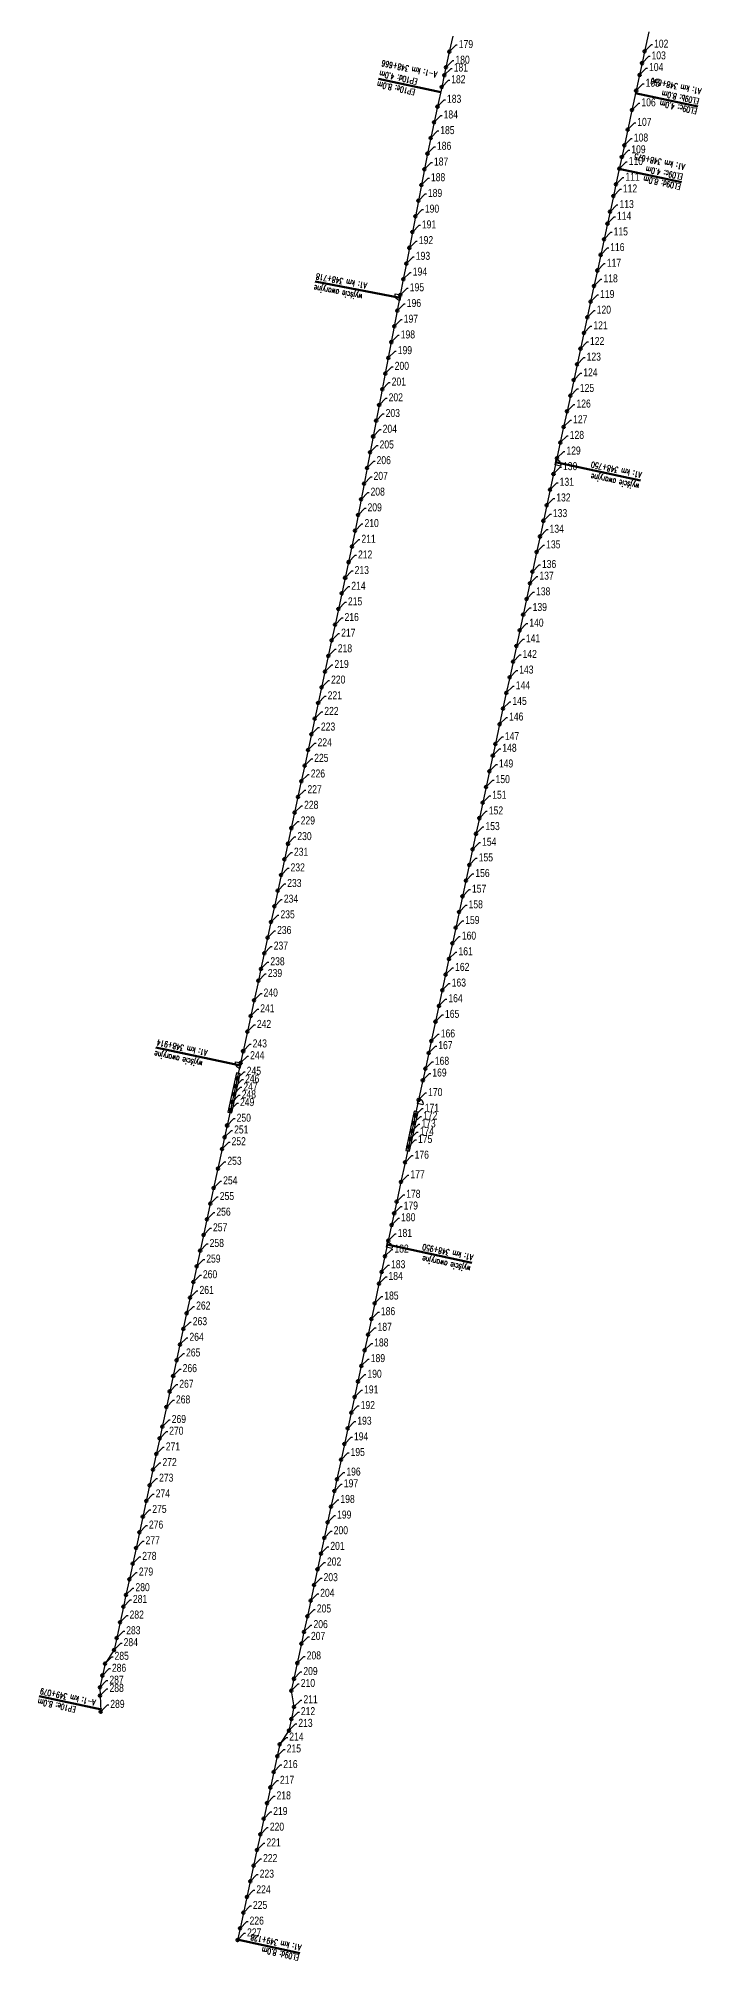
# Model space of a CAD drawing. Header units: metres. Extents: x 7402779 to 7405920, y 5696902 to 5712005.
# Drawn here: x 7405286.5 to 7405452.1, y 5699513.3 to 5699993.6 of the extents above; entities that cross this region are included whole.
import ezdxf

# ---------------------------------------------------------------- set-up
doc = ezdxf.new("R2010")
doc.units = ezdxf.units.M
for name, color, linetype in [('Drzwi ewakuacyjne', 100, 'Continuous'), ('Drzwi ewakuacyjne_opis', 7, 'Continuous'), ('Ekran_akustyczny', 100, 'Continuous'), ('Ekran_akustyczny_4m_opis', 7, 'Continuous'), ('Ekran_akustyczny_8m_opis', 7, 'Continuous'), ('Ekran_akustyczny_pale', 100, 'Continuous'), ('Ekran_akustyczny_pale_opis', 1, 'Continuous'), ('om_konstrukcja', 7, 'Continuous')]:
    doc.layers.add(name, color=color, linetype=linetype)
doc.styles.add('CDMSTYLE', font='CDMSIMPL', dxfattribs={"width": 0.8, "bigfont": 'CDMBIGPL'})
doc.styles.add('simplex 0.60', font='simplex.shx', dxfattribs={"width": 0.6})
doc.dimstyles.new('CDM-ME200MM', dxfattribs={"dimscale": 0.2, "dimtxt": 2.5, "dimasz": 1.5, "dimexe": 1.5, "dimexo": 5, "dimgap": 0.5, "dimtad": 1, "dimdec": 0, "dimlfac": 1000, "dimrnd": 1, "dimzin": 9, "dimtxsty": 'CDMSTYLE', "dimblk": 'OBLIQUE', "dimcen": 2.5, "dimdle": 1.5, "dimclrd": 9, "dimclre": 9, "dimadec": 1, "dimazin": 2, "dimtfac": 1, "dimtdec": 0, "dimtix": 1, "dimtmove": 2, "dimatfit": 3, "dimldrblk": 'NONE', "dimfxl": 1, "dimtvp": 1, "dimtolj": 1, "dimtzin": 0, "dimlwd": 25, "dimlwe": 25, "dimarcsym": 0})

# ---------------------------------------------------------------- blocks, each defined once
blk = doc.blocks.new('Wyjście awaryjne')
at = {"layer": 'Drzwi ewakuacyjne'}
blk.add_lwpolyline([(0, 0), (-1.4, 0, 0.414214), (0, -1.4)], format="xyb", close=True, dxfattribs=at)
blk = doc.blocks.new('_None')
blk = doc.blocks.new('_OBLIQUE')
at = {"color": 0, "linetype": 'ByBlock'}
blk.add_line((-0.5, -0.5), (0.5, 0.5), dxfattribs=at)

msp = doc.modelspace()

# ---------------------------------------------------------------- linework, layer by layer
at = {"layer": 'Drzwi ewakuacyjne_opis', "lineweight": 100}
for p, q in [((7405355.58, 5699932.87), (7405376.84, 5699928.79)), ((7405436.83, 5699883.14), (7405415.66, 5699887.69)), ((7405315.78, 5699741.44), (7405336.95, 5699736.89)), ((7405394.73, 5699687.62), (7405373.56, 5699692.18))]:
    msp.add_line(p, q, dxfattribs=at)
at = {"layer": 'Ekran_akustyczny', "linetype": 'Continuous', "lineweight": -3}
for points in [[(7405389.95, 5699994.15), (7405389.11, 5699990.24), (7405388.26, 5699986.33), (7405387.84, 5699984.37), (7405387.21, 5699981.44), (7405386.16, 5699976.55), (7405385.32, 5699972.64), (7405384.48, 5699968.73), (7405383.66, 5699964.82), (7405382.9, 5699960.89), (7405382.15, 5699956.96), (7405381.39, 5699953.03), (7405380.64, 5699949.1), (7405379.89, 5699945.18), (7405379.13, 5699941.25), (7405378.38, 5699937.32), (7405377.62, 5699933.39), (7405376.87, 5699929.46), (7405376.12, 5699925.54), (7405375.36, 5699921.61), (7405374.61, 5699917.68), (7405373.86, 5699913.75), (7405373.1, 5699909.82), (7405372.35, 5699905.89), (7405371.59, 5699901.96), (7405370.84, 5699898.04), (7405370.09, 5699894.11), (7405369.33, 5699890.18), (7405368.58, 5699886.25), (7405367.82, 5699882.32), (7405367.07, 5699878.39), (7405366.32, 5699874.47), (7405365.56, 5699870.54), (7405364.79, 5699866.62), (7405363.94, 5699862.7), (7405363.1, 5699858.79), (7405362.26, 5699854.88), (7405361.42, 5699850.97), (7405360.58, 5699847.06), (7405359.73, 5699843.15), (7405358.89, 5699839.24), (7405358.05, 5699835.33), (7405357.21, 5699831.42), (7405356.36, 5699827.51), (7405355.52, 5699823.6), (7405354.68, 5699819.69), (7405353.84, 5699815.78), (7405353, 5699811.87), (7405352.15, 5699807.96), (7405351.31, 5699804.05), (7405350.47, 5699800.14), (7405349.63, 5699796.23), (7405348.79, 5699792.32), (7405347.94, 5699788.41), (7405347.1, 5699784.5), (7405346.26, 5699780.59), (7405345.42, 5699776.68), (7405344.57, 5699772.77), (7405343.73, 5699768.86), (7405342.89, 5699764.95), (7405342.05, 5699761.04), (7405341.42, 5699758.1), (7405340.36, 5699753.21), (7405339.52, 5699749.3), (7405338.68, 5699745.39), (7405337.63, 5699740.51), (7405337, 5699737.57), (7405336.15, 5699733.66), (7405335.73, 5699731.71), (7405335.31, 5699729.75), (7405334.89, 5699727.8), (7405334.47, 5699725.84), (7405333.63, 5699721.93), (7405333, 5699719), (7405332.36, 5699716.07), (7405331.31, 5699711.18), (7405330.26, 5699706.29), (7405329.42, 5699702.38), (7405328.57, 5699698.47), (7405327.73, 5699694.56), (7405326.89, 5699690.65), (7405326.05, 5699686.74), (7405325.21, 5699682.83), (7405324.36, 5699678.92), (7405323.52, 5699675.01), (7405322.68, 5699671.1), (7405321.84, 5699667.19), (7405321, 5699663.28), (7405320.15, 5699659.37), (7405319.31, 5699655.46), (7405318.47, 5699651.54), (7405317.42, 5699646.66), (7405316.79, 5699643.72), (7405315.94, 5699639.81), (7405315.1, 5699635.9), (7405314.26, 5699631.99), (7405313.42, 5699628.08), (7405312.57, 5699624.17), (7405311.73, 5699620.26), (7405310.89, 5699616.35), (7405310.05, 5699612.44), (7405309.21, 5699608.53), (7405308.36, 5699604.62), (7405307.73, 5699601.69), (7405306.89, 5699597.78), (7405306.05, 5699593.87), (7405305.41, 5699590.89), (7405303.14, 5699587.47), (7405302.49, 5699584.49), (7405301.85, 5699581.51), (7405301.88, 5699579.46), (7405302.08, 5699575.46)], [(7405438.92, 5699995.22), (7405437.87, 5699990.34), (7405437.24, 5699987.41), (7405436.61, 5699984.47), (7405435.76, 5699980.56), (7405434.71, 5699975.67), (7405433.66, 5699970.79), (7405432.82, 5699966.88), (7405432.19, 5699963.94), (7405431.55, 5699961.01), (7405430.71, 5699957.1), (7405430.08, 5699954.17), (7405429.24, 5699950.26), (7405428.61, 5699947.32), (7405427.76, 5699943.41), (7405426.92, 5699939.5), (7405426.08, 5699935.59), (7405425.24, 5699931.68), (7405424.4, 5699927.77), (7405423.55, 5699923.86), (7405422.71, 5699919.95), (7405421.87, 5699916.04), (7405421.03, 5699912.13), (7405420.19, 5699908.22), (7405419.34, 5699904.31), (7405418.5, 5699900.4), (7405417.66, 5699896.49), (7405416.82, 5699892.58), (7405415.98, 5699888.67), (7405415.13, 5699884.76), (7405414.29, 5699880.85), (7405413.45, 5699876.94), (7405412.61, 5699873.03), (7405411.76, 5699869.12), (7405410.92, 5699865.21), (7405409.87, 5699860.32), (7405409.24, 5699857.39), (7405408.4, 5699853.47), (7405407.55, 5699849.56), (7405406.71, 5699845.66), (7405405.87, 5699841.74), (7405405.03, 5699837.83), (7405404.19, 5699833.92), (7405403.34, 5699830.01), (7405402.5, 5699826.1), (7405401.66, 5699822.19), (7405400.61, 5699817.3), (7405399.97, 5699814.37), (7405399.13, 5699810.46), (7405398.29, 5699806.55), (7405397.45, 5699802.64), (7405396.61, 5699798.73), (7405395.76, 5699794.82), (7405394.92, 5699790.91), (7405394.08, 5699787), (7405393.24, 5699783.09), (7405392.4, 5699779.18), (7405391.55, 5699775.27), (7405390.71, 5699771.36), (7405389.87, 5699767.45), (7405389.03, 5699763.54), (7405388.19, 5699759.63), (7405387.34, 5699755.72), (7405386.5, 5699751.81), (7405385.66, 5699747.9), (7405384.61, 5699743.01), (7405383.97, 5699740.08), (7405383.13, 5699736.17), (7405382.5, 5699733.23), (7405381.45, 5699728.34), (7405380.61, 5699724.43), (7405380.19, 5699722.48), (7405379.76, 5699720.52), (7405379.34, 5699718.57), (7405378.92, 5699716.61), (7405378.08, 5699712.7), (7405377.03, 5699707.82), (7405375.97, 5699702.93), (7405375.34, 5699699.99), (7405374.71, 5699697.06), (7405373.87, 5699693.15), (7405373.03, 5699689.24), (7405372.18, 5699685.33), (7405371.55, 5699682.4), (7405370.5, 5699677.51), (7405369.66, 5699673.6), (7405368.82, 5699669.69), (7405367.97, 5699665.78), (7405367.13, 5699661.87), (7405366.29, 5699657.96), (7405365.45, 5699654.05), (7405364.61, 5699650.14), (7405363.76, 5699646.23), (7405362.92, 5699642.32), (7405362.08, 5699638.41), (7405361.03, 5699633.52), (7405360.4, 5699630.58), (7405359.55, 5699626.67), (7405358.71, 5699622.76), (7405357.87, 5699618.85), (7405357.03, 5699614.94), (7405356.18, 5699611.03), (7405355.34, 5699607.12), (7405354.5, 5699603.21), (7405353.66, 5699599.3), (7405352.82, 5699595.39), (7405352.18, 5699592.46), (7405351.13, 5699587.57), (7405350.29, 5699583.66), (7405349.65, 5699580.68), (7405350.31, 5699576.63), (7405349.67, 5699573.65), (7405349.04, 5699570.72), (7405346.77, 5699567.3), (7405346.13, 5699564.32), (7405345.28, 5699560.41), (7405344.44, 5699556.5), (7405343.6, 5699552.59), (7405342.76, 5699548.68), (7405341.92, 5699544.77), (7405341.07, 5699540.86), (7405340.23, 5699536.95), (7405339.39, 5699533.04), (7405338.55, 5699529.13), (7405337.7, 5699525.22), (7405336.86, 5699521.31), (7405336.23, 5699518.38)]]:
    msp.add_lwpolyline(points, dxfattribs=at)
at = {"layer": 'Ekran_akustyczny_4m_opis', "lineweight": 100}
for p, q in [((7405371.39, 5699983.49), (7405387.03, 5699980.13)), ((7405451.17, 5699976.54), (7405435.52, 5699979.91)), ((7405447.1, 5699957.65), (7405431.45, 5699961.02))]:
    msp.add_line(p, q, dxfattribs=at)
at = {"layer": 'Ekran_akustyczny_8m_opis', "lineweight": 100}
for p, q in [((7405371.39, 5699983.49), (7405387.03, 5699980.13)), ((7405286.65, 5699579.33), (7405302.29, 5699575.96)), ((7405351.8, 5699515.14), (7405336.16, 5699518.51))]:
    msp.add_line(p, q, dxfattribs=at)
at = {"layer": 'Ekran_akustyczny_pale', "lineweight": 100}
for centre in [(7405388.26, 5699986.33), (7405389.11, 5699990.24), (7405437.24, 5699987.4), (7405437.87, 5699990.34), (7405387.21, 5699981.44), (7405387.84, 5699984.37), (7405436.61, 5699984.47), (7405386.16, 5699976.55), (7405435.77, 5699980.56), (7405385.32, 5699972.64), (7405434.71, 5699975.67), (7405384.48, 5699968.73), (7405432.82, 5699966.88), (7405433.66, 5699970.79), (7405383.66, 5699964.82), (7405432.19, 5699963.94), (7405382.9, 5699960.89), (7405431.55, 5699961.01), (7405381.39, 5699953.03), (7405382.15, 5699956.96), (7405430.08, 5699954.17), (7405430.71, 5699957.1), (7405380.64, 5699949.1), (7405429.24, 5699950.26), (7405379.89, 5699945.18), (7405427.77, 5699943.41), (7405428.61, 5699947.32), (7405379.13, 5699941.25), (7405426.92, 5699939.5), (7405377.62, 5699933.39), (7405378.38, 5699937.32), (7405426.08, 5699935.59), (7405376.87, 5699929.46), (7405425.24, 5699931.68), (7405376.12, 5699925.53), (7405423.55, 5699923.86), (7405424.4, 5699927.77), (7405375.36, 5699921.61), (7405422.71, 5699919.95), (7405374.61, 5699917.68), (7405421.87, 5699916.04), (7405373.1, 5699909.82), (7405373.86, 5699913.75), (7405421.03, 5699912.13), (7405372.35, 5699905.89), (7405420.19, 5699908.22), (7405371.59, 5699901.96), (7405418.5, 5699900.4), (7405419.34, 5699904.31), (7405370.84, 5699898.04), (7405417.66, 5699896.49), (7405369.33, 5699890.18), (7405370.09, 5699894.11), (7405416.82, 5699892.58), (7405368.58, 5699886.25), (7405415.98, 5699888.67), (7405367.82, 5699882.32), (7405414.29, 5699880.85), (7405415.13, 5699884.76), (7405367.07, 5699878.39), (7405413.45, 5699876.94), (7405366.32, 5699874.47), (7405412.61, 5699873.03), (7405364.79, 5699866.61), (7405365.56, 5699870.54), (7405411.76, 5699869.12), (7405363.94, 5699862.7), (7405410.92, 5699865.21), (7405363.1, 5699858.79), (7405409.24, 5699857.39), (7405409.87, 5699860.32), (7405362.26, 5699854.88), (7405408.4, 5699853.48), (7405360.57, 5699847.06), (7405361.42, 5699850.97), (7405407.55, 5699849.56), (7405359.73, 5699843.15), (7405406.71, 5699845.65), (7405358.89, 5699839.24), (7405405.03, 5699837.83), (7405405.87, 5699841.74), (7405358.05, 5699835.33), (7405404.19, 5699833.92), (7405357.21, 5699831.42), (7405403.34, 5699830.01), (7405355.52, 5699823.6), (7405356.36, 5699827.51), (7405402.5, 5699826.1), (7405354.68, 5699819.69), (7405401.66, 5699822.19), (7405353.84, 5699815.78), (7405399.98, 5699814.37), (7405400.61, 5699817.3), (7405353, 5699811.87), (7405399.13, 5699810.46), (7405351.31, 5699804.05), (7405352.15, 5699807.96), (7405398.29, 5699806.55), (7405350.47, 5699800.14), (7405396.61, 5699798.73), (7405397.45, 5699802.64), (7405349.63, 5699796.23), (7405395.76, 5699794.82), (7405348.79, 5699792.32), (7405394.92, 5699790.91), (7405347.1, 5699784.5), (7405347.94, 5699788.41), (7405394.08, 5699787), (7405346.26, 5699780.59), (7405393.24, 5699783.09), (7405345.42, 5699776.68), (7405391.55, 5699775.27), (7405392.4, 5699779.18), (7405344.57, 5699772.77), (7405390.71, 5699771.36), (7405343.73, 5699768.86), (7405389.87, 5699767.45), (7405342.05, 5699761.04), (7405342.89, 5699764.95), (7405389.03, 5699763.54), (7405341.42, 5699758.1), (7405387.34, 5699755.72), (7405388.19, 5699759.63), (7405340.36, 5699753.21), (7405386.5, 5699751.81), (7405339.52, 5699749.3), (7405385.66, 5699747.9), (7405338.68, 5699745.39), (7405384.61, 5699743.01), (7405337, 5699737.57), (7405337.63, 5699740.51), (7405383.97, 5699740.08), (7405335.73, 5699731.71), (7405336.15, 5699733.66), (7405382.5, 5699733.23), (7405383.13, 5699736.16), (7405334.89, 5699727.8), (7405335.31, 5699729.75), (7405381.45, 5699728.34), (7405333.63, 5699721.93), (7405334.47, 5699725.84), (7405380.19, 5699722.48), (7405380.61, 5699724.43), (7405333, 5699719), (7405379.34, 5699718.57), (7405379.76, 5699720.52), (7405332.36, 5699716.07), (7405378.08, 5699712.7), (7405378.92, 5699716.61), (7405331.31, 5699711.18), (7405377.03, 5699707.81), (7405330.26, 5699706.29), (7405375.97, 5699702.93), (7405328.57, 5699698.47), (7405329.42, 5699702.38), (7405375.34, 5699699.99), (7405327.73, 5699694.56), (7405373.87, 5699693.15), (7405374.71, 5699697.06), (7405326.89, 5699690.65), (7405373.03, 5699689.24), (7405326.05, 5699686.74), (7405372.19, 5699685.33), (7405324.36, 5699678.92), (7405325.21, 5699682.83), (7405371.55, 5699682.4), (7405323.52, 5699675.01), (7405370.5, 5699677.51), (7405322.68, 5699671.1), (7405368.82, 5699669.69), (7405369.66, 5699673.6), (7405321.84, 5699667.19), (7405367.97, 5699665.78), (7405321, 5699663.28), (7405367.13, 5699661.87), (7405319.31, 5699655.46), (7405320.15, 5699659.37), (7405366.29, 5699657.96), (7405318.47, 5699651.55), (7405364.61, 5699650.14), (7405365.45, 5699654.05), (7405317.42, 5699646.66), (7405363.76, 5699646.23), (7405316.78, 5699643.72), (7405362.92, 5699642.32), (7405315.1, 5699635.9), (7405315.94, 5699639.81), (7405362.08, 5699638.41), (7405314.26, 5699631.99), (7405361.03, 5699633.52), (7405313.42, 5699628.08), (7405359.55, 5699626.67), (7405360.4, 5699630.59), (7405312.57, 5699624.17), (7405358.71, 5699622.76), (7405310.89, 5699616.35), (7405311.73, 5699620.26), (7405357.87, 5699618.85), (7405310.05, 5699612.44), (7405357.03, 5699614.94), (7405309.21, 5699608.53), (7405355.34, 5699607.12), (7405356.19, 5699611.03), (7405308.36, 5699604.62), (7405354.5, 5699603.21), (7405306.89, 5699597.78), (7405307.73, 5699601.69), (7405353.66, 5699599.3), (7405306.05, 5699593.87), (7405352.18, 5699592.46), (7405352.82, 5699595.39), (7405303.14, 5699587.47), (7405305.41, 5699590.89), (7405351.13, 5699587.57), (7405302.49, 5699584.49), (7405350.29, 5699583.66), (7405301.85, 5699581.51), (7405301.88, 5699579.46), (7405349.65, 5699580.68), (7405302.08, 5699575.46), (7405349.67, 5699573.65), (7405350.31, 5699576.63), (7405349.04, 5699570.72), (7405346.13, 5699564.32), (7405346.77, 5699567.3), (7405345.28, 5699560.41), (7405344.44, 5699556.5), (7405343.6, 5699552.59), (7405341.92, 5699544.77), (7405342.76, 5699548.68), (7405341.07, 5699540.86), (7405340.23, 5699536.95), (7405339.39, 5699533.04), (7405337.7, 5699525.22), (7405338.55, 5699529.13), (7405336.86, 5699521.31), (7405336.23, 5699518.38)]:
    msp.add_circle(centre, 0.3, dxfattribs=at)
at = {"layer": 'om_konstrukcja', "color": 2, "lineweight": -3, "extrusion": (-0.000328583, 7.07625e-05, 1)}
for points, elevation in [([(7405335.54, 5699735.22), (7405333.44, 5699725.44), (7405334.41, 5699725.23), (7405336.52, 5699735)], -2029.94), ([(7405379.92, 5699725.66), (7405377.82, 5699715.88), (7405378.8, 5699715.67), (7405380.9, 5699725.45)], -2029.95)]:
    msp.add_lwpolyline(points, close=True, dxfattribs=dict(at, elevation=elevation))

# ---------------------------------------------------------------- block references
at = {"layer": 'Drzwi ewakuacyjne', "lineweight": 100, "xscale": -1}
for p, rotation in [((7405376.98, 5699929.48), 259.1359706693428), ((7405415.52, 5699887.01), 77.84659083275103), ((7405337.1, 5699737.57), 257.8465907626875), ((7405381.14, 5699727.39), 77.84659076268741), ((7405373.41, 5699691.49), 77.84659079274552)]:
    msp.add_blockref('Wyjście awaryjne', p, dxfattribs=dict(at, rotation=rotation))

# ---------------------------------------------------------------- texts
at = {"layer": 'Drzwi ewakuacyjne_opis', "lineweight": 100, "char_height": 1.5, "style": 'simplex 0.60'}
for s, insert, attachment_point, rotation in [('A1: km 348+718', (7405355.97, 5699934.89), 9, 169.1364), ('wyjście awaryjne', (7405355.5, 5699932.45), 9, 169.1364), ('A1: km 348+750', (7405437.27, 5699885.15), 7, 167.8466), ('wyjście awaryjne', (7405436.74, 5699882.72), 7, 167.8466), ('A1: km 348+914', (7405316.22, 5699743.46), 9, 167.8466), ('wyjście awaryjne', (7405315.69, 5699741.03), 9, 167.8466), ('wyjście awaryjne', (7405394.64, 5699687.2), 7, 167.8466), ('A1: km 348+950', (7405395.16, 5699689.63), 7, 167.8466)]:
    msp.add_mtext(s, dxfattribs=dict(at, insert=insert, attachment_point=attachment_point, rotation=rotation))
at = {"layer": 'Ekran_akustyczny_4m_opis', "lineweight": 100, "char_height": 1.5, "rotation": 167.8466, "style": 'simplex 0.60'}
for s, insert, attachment_point in [('A-1: km 348+666', (7405372.39, 5699988.17), 9), ('EP10d: 4.0m', (7405371.82, 5699985.52), 9), ('EL09c: 4.0m', (7405451.07, 5699976.09), 7), ('A1: km 348+675', (7405448.06, 5699962.13), 7), ('EL09c: 4.0m', (7405447.53, 5699959.67), 7)]:
    msp.add_mtext(s, dxfattribs=dict(at, insert=insert, attachment_point=attachment_point))
at = {"layer": 'Ekran_akustyczny_8m_opis', "lineweight": 100, "char_height": 1.5, "rotation": 167.8466, "style": 'simplex 0.60'}
for s, insert, attachment_point in [('EP10e: 8.0m', (7405371.25, 5699982.87), 9), ('A1: km 348+656', (7405452.13, 5699981.02), 7), ('EL09b: 8.0m', (7405451.6, 5699978.56), 7), ('EL09d: 8.0m', (7405447, 5699957.2), 7), ('EP10e: 8.0m', (7405286.52, 5699578.72), 9), ('A-1: km 349+079', (7405287.09, 5699581.36), 9), ('A1: km 349+128', (7405352.24, 5699517.16), 7), ('EL09d: 8.0m', (7405351.7, 5699514.69), 7)]:
    msp.add_mtext(s, dxfattribs=dict(at, insert=insert, attachment_point=attachment_point))
at = {"layer": 'Ekran_akustyczny_pale_opis', "color": 1, "lineweight": 100, "char_height": 2, "attachment_point": 4, "style": 'CDMSTYLE'}
for s, insert in [('179', (7405391.48, 5699992.16)), ('102', (7405440.24, 5699992.26)), ('181', (7405390.21, 5699986.3)), ('180', (7405390.64, 5699988.25)), ('104', (7405438.98, 5699986.4)), ('103', (7405439.61, 5699989.33)), ('182', (7405389.58, 5699983.37)), ('105', (7405438.14, 5699982.49)), ('183', (7405388.53, 5699978.48)), ('106', (7405437.08, 5699977.6)), ('184', (7405387.69, 5699974.57)), ('107', (7405436.03, 5699972.71)), ('186', (7405386.03, 5699966.74)), ('185', (7405386.85, 5699970.66)), ('108', (7405435.19, 5699968.8)), ('187', (7405385.27, 5699962.81)), ('110', (7405433.92, 5699962.93)), ('109', (7405434.56, 5699965.87)), ('188', (7405384.52, 5699958.89)), ('111', (7405433.08, 5699959.02)), ('189', (7405383.76, 5699954.96)), ('113', (7405431.61, 5699952.18)), ('112', (7405432.45, 5699956.09)), ('191', (7405382.26, 5699947.1)), ('190', (7405383.01, 5699951.03)), ('114', (7405430.98, 5699949.25)), ('192', (7405381.5, 5699943.17)), ('115', (7405430.14, 5699945.34)), ('193', (7405380.75, 5699939.24)), ('117', (7405428.45, 5699937.52)), ('116', (7405429.29, 5699941.43)), ('194', (7405379.99, 5699935.32)), ('118', (7405427.61, 5699933.61)), ('195', (7405379.24, 5699931.39)), ('119', (7405426.77, 5699929.7)), ('197', (7405377.73, 5699923.53)), ('196', (7405378.49, 5699927.46)), ('120', (7405425.92, 5699925.79)), ('198', (7405376.98, 5699919.6)), ('121', (7405425.08, 5699921.88)), ('199', (7405376.23, 5699915.67)), ('123', (7405423.4, 5699914.05)), ('122', (7405424.24, 5699917.97)), ('200', (7405375.47, 5699911.75)), ('124', (7405422.56, 5699910.14)), ('202', (7405373.96, 5699903.89)), ('201', (7405374.72, 5699907.82)), ('125', (7405421.71, 5699906.23)), ('203', (7405373.21, 5699899.96)), ('126', (7405420.87, 5699902.32)), ('204', (7405372.46, 5699896.03)), ('128', (7405419.19, 5699894.5)), ('127', (7405420.03, 5699898.41)), ('205', (7405371.7, 5699892.1)), ('129', (7405418.35, 5699890.59)), ('206', (7405370.95, 5699888.18)), ('130', (7405417.5, 5699886.68)), ('208', (7405369.44, 5699880.32)), ('207', (7405370.19, 5699884.25)), ('131', (7405416.66, 5699882.77)), ('209', (7405368.69, 5699876.39)), ('133', (7405414.98, 5699874.95)), ('132', (7405415.82, 5699878.86)), ('210', (7405367.93, 5699872.46)), ('134', (7405414.14, 5699871.04)), ('211', (7405367.16, 5699868.54)), ('135', (7405413.29, 5699867.13)), ('213', (7405365.47, 5699860.72)), ('212', (7405366.31, 5699864.63)), ('136', (7405412.24, 5699862.24)), ('214', (7405364.63, 5699856.81)), ('137', (7405411.61, 5699859.31)), ('215', (7405363.79, 5699852.9)), ('139', (7405409.92, 5699851.49)), ('138', (7405410.77, 5699855.4)), ('216', (7405362.94, 5699848.99)), ('140', (7405409.08, 5699847.58)), ('217', (7405362.1, 5699845.08)), ('141', (7405408.24, 5699843.67)), ('219', (7405360.42, 5699837.26)), ('218', (7405361.26, 5699841.17)), ('142', (7405407.4, 5699839.76)), ('220', (7405359.58, 5699833.35)), ('144', (7405405.71, 5699831.94)), ('143', (7405406.56, 5699835.85)), ('221', (7405358.73, 5699829.44)), ('145', (7405404.87, 5699828.03)), ('222', (7405357.89, 5699825.53)), ('146', (7405404.03, 5699824.12)), ('224', (7405356.21, 5699817.7)), ('223', (7405357.05, 5699821.61)), ('147', (7405402.98, 5699819.23)), ('225', (7405355.37, 5699813.79)), ('148', (7405402.35, 5699816.3)), ('226', (7405354.52, 5699809.88)), ('150', (7405400.66, 5699808.48)), ('149', (7405401.5, 5699812.39)), ('227', (7405353.68, 5699805.97)), ('151', (7405399.82, 5699804.57)), ('229', (7405352, 5699798.15)), ('228', (7405352.84, 5699802.06)), ('152', (7405398.98, 5699800.65)), ('230', (7405351.16, 5699794.24)), ('153', (7405398.13, 5699796.74)), ('231', (7405350.31, 5699790.33)), ('155', (7405396.45, 5699788.92)), ('154', (7405397.29, 5699792.83)), ('232', (7405349.47, 5699786.42)), ('156', (7405395.61, 5699785.01)), ('233', (7405348.63, 5699782.51)), ('157', (7405394.77, 5699781.1)), ('235', (7405346.94, 5699774.69)), ('234', (7405347.79, 5699778.6)), ('158', (7405393.92, 5699777.19)), ('236', (7405346.1, 5699770.78)), ('160', (7405392.24, 5699769.37)), ('159', (7405393.08, 5699773.28)), ('237', (7405345.26, 5699766.87)), ('161', (7405391.4, 5699765.46)), ('239', (7405343.79, 5699760.03)), ('238', (7405344.42, 5699762.96)), ('162', (7405390.56, 5699761.55)), ('240', (7405342.73, 5699755.14)), ('163', (7405389.71, 5699757.64)), ('241', (7405341.89, 5699751.23)), ('164', (7405388.87, 5699753.73)), ('242', (7405341.05, 5699747.32)), ('165', (7405388.03, 5699749.82)), ('243', (7405340, 5699742.43)), ('167', (7405386.35, 5699742)), ('166', (7405386.98, 5699744.93)), ('245', (7405338.52, 5699735.59)), ('244', (7405339.37, 5699739.5)), ('168', (7405385.5, 5699738.09)), ('247', (7405337.68, 5699731.68)), ('246', (7405338.1, 5699733.63)), ('169', (7405384.87, 5699735.16)), ('249', (7405336.84, 5699727.77)), ('248', (7405337.26, 5699729.72)), ('171', (7405382.98, 5699726.36)), ('170', (7405383.82, 5699730.27)), ('250', (7405336, 5699723.86)), ('173', (7405382.13, 5699722.45)), ('172', (7405382.56, 5699724.4)), ('252', (7405334.73, 5699717.99)), ('251', (7405335.37, 5699720.92)), ('175', (7405381.29, 5699718.54)), ('174', (7405381.71, 5699720.49)), ('253', (7405333.68, 5699713.1)), ('176', (7405380.45, 5699714.63)), ('254', (7405332.63, 5699708.21)), ('177', (7405379.4, 5699709.74)), ('255', (7405331.79, 5699704.3)), ('178', (7405378.34, 5699704.85)), ('256', (7405330.94, 5699700.39)), ('180', (7405377.08, 5699698.99)), ('179', (7405377.71, 5699701.92)), ('258', (7405329.26, 5699692.57)), ('257', (7405330.1, 5699696.48)), ('181', (7405376.24, 5699695.08)), ('259', (7405328.42, 5699688.66)), ('182', (7405375.4, 5699691.16)), ('260', (7405327.58, 5699684.75)), ('184', (7405373.92, 5699684.32)), ('183', (7405374.56, 5699687.25)), ('261', (7405326.73, 5699680.84)), ('185', (7405372.87, 5699679.43)), ('262', (7405325.89, 5699676.93)), ('186', (7405372.03, 5699675.52)), ('264', (7405324.21, 5699669.11)), ('263', (7405325.05, 5699673.02)), ('187', (7405371.19, 5699671.61)), ('265', (7405323.37, 5699665.2)), ('189', (7405369.5, 5699663.79)), ('188', (7405370.34, 5699667.7)), ('266', (7405322.52, 5699661.29)), ('190', (7405368.66, 5699659.88)), ('267', (7405321.68, 5699657.38)), ('191', (7405367.82, 5699655.97)), ('268', (7405320.84, 5699653.47)), ('192', (7405366.98, 5699652.06)), ('270', (7405319.15, 5699645.65)), ('269', (7405319.79, 5699648.58)), ('193', (7405366.13, 5699648.15)), ('271', (7405318.31, 5699641.74)), ('195', (7405364.45, 5699640.33)), ('194', (7405365.29, 5699644.24)), ('272', (7405317.47, 5699637.83)), ('196', (7405363.4, 5699635.44)), ('274', (7405315.79, 5699630.01)), ('273', (7405316.63, 5699633.92)), ('197', (7405362.77, 5699632.51)), ('275', (7405314.94, 5699626.1)), ('198', (7405361.92, 5699628.6)), ('276', (7405314.1, 5699622.19)), ('200', (7405360.24, 5699620.78)), ('199', (7405361.08, 5699624.69)), ('277', (7405313.26, 5699618.28)), ('201', (7405359.4, 5699616.87)), ('278', (7405312.42, 5699614.37)), ('202', (7405358.56, 5699612.96)), ('280', (7405310.73, 5699606.55)), ('279', (7405311.58, 5699610.46)), ('203', (7405357.71, 5699609.05)), ('281', (7405310.1, 5699603.61)), ('205', (7405356.03, 5699601.23)), ('204', (7405356.87, 5699605.14)), ('282', (7405309.26, 5699599.7)), ('206', (7405355.19, 5699597.32)), ('284', (7405307.78, 5699592.81)), ('283', (7405308.42, 5699595.79)), ('207', (7405354.56, 5699594.38)), ('285', (7405305.51, 5699589.4)), ('208', (7405353.5, 5699589.5)), ('287', (7405304.22, 5699583.43)), ('286', (7405304.86, 5699586.41)), ('210', (7405352.02, 5699582.6)), ('209', (7405352.66, 5699585.59)), ('288', (7405304.25, 5699581.38)), ('289', (7405304.45, 5699577.39)), ('211', (7405352.68, 5699578.56)), ('213', (7405351.41, 5699572.64)), ('212', (7405352.04, 5699575.58)), ('214', (7405349.14, 5699569.23)), ('215', (7405348.5, 5699566.25)), ('217', (7405346.81, 5699558.43)), ('216', (7405347.65, 5699562.34)), ('218', (7405345.97, 5699554.52)), ('219', (7405345.13, 5699550.61)), ('220', (7405344.29, 5699546.7)), ('222', (7405342.6, 5699538.87)), ('221', (7405343.44, 5699542.79)), ('223', (7405341.76, 5699534.96)), ('224', (7405340.92, 5699531.05)), ('225', (7405340.07, 5699527.14)), ('227', (7405338.6, 5699520.3)), ('226', (7405339.23, 5699523.23))]:
    msp.add_mtext(s, dxfattribs=dict(at, insert=insert))

# ---------------------------------------------------------------- leaders
at = {"layer": 'Ekran_akustyczny_pale_opis', "color": 1, "lineweight": 100, "annotation_type": 0, "has_hookline": 1, "hookline_direction": 0}
for points, text_width in [([(7405389.11, 5699990.24), (7405390.8, 5699991.95), (7405391.1, 5699991.95)], 3.73), ([(7405437.87, 5699990.34), (7405439.56, 5699992.05), (7405439.86, 5699992.05)], 3.81), ([(7405388.26, 5699986.33), (7405389.96, 5699988.04), (7405390.26, 5699988.04)], 3.81), ([(7405437.24, 5699987.4), (7405438.93, 5699989.12), (7405439.23, 5699989.12)], 3.81), ([(7405387.21, 5699981.44), (7405388.9, 5699983.15), (7405389.2, 5699983.15)], 3.81), ([(7405387.84, 5699984.37), (7405389.54, 5699986.09), (7405389.84, 5699986.09)], 3.12), ([(7405435.77, 5699980.56), (7405437.46, 5699982.27), (7405437.76, 5699982.27)], 3.81), ([(7405436.61, 5699984.47), (7405438.3, 5699986.18), (7405438.6, 5699986.18)], 3.89), ([(7405386.16, 5699976.55), (7405387.85, 5699978.27), (7405388.15, 5699978.27)], 3.81), ([(7405434.71, 5699975.67), (7405436.4, 5699977.39), (7405436.7, 5699977.39)], 3.73), ([(7405385.32, 5699972.64), (7405387.01, 5699974.36), (7405387.31, 5699974.36)], 3.89), ([(7405433.66, 5699970.79), (7405435.35, 5699972.5), (7405435.65, 5699972.5)], 3.81), ([(7405384.48, 5699968.73), (7405386.17, 5699970.45), (7405386.47, 5699970.45)], 3.81), ([(7405432.82, 5699966.88), (7405434.51, 5699968.59), (7405434.81, 5699968.59)], 3.81), ([(7405382.9, 5699960.89), (7405384.59, 5699962.6), (7405384.89, 5699962.6)], 3.81), ([(7405383.66, 5699964.82), (7405385.35, 5699966.53), (7405385.65, 5699966.53)], 3.73), ([(7405431.55, 5699961.01), (7405433.25, 5699962.72), (7405433.55, 5699962.72)], 3.5), ([(7405432.19, 5699963.94), (7405433.88, 5699965.66), (7405434.18, 5699965.66)], 3.73), ([(7405382.15, 5699956.96), (7405383.84, 5699958.67), (7405384.14, 5699958.67)], 3.81), ([(7405430.71, 5699957.1), (7405432.4, 5699958.81), (7405432.7, 5699958.81)], 2.82), ([(7405381.39, 5699953.03), (7405383.09, 5699954.75), (7405383.39, 5699954.75)], 3.73), ([(7405430.08, 5699954.17), (7405431.77, 5699955.88), (7405432.07, 5699955.88)], 3.5), ([(7405380.64, 5699949.1), (7405382.33, 5699950.82), (7405382.63, 5699950.82)], 3.81), ([(7405428.61, 5699947.32), (7405430.3, 5699949.04), (7405430.6, 5699949.04)], 3.58), ([(7405429.24, 5699950.26), (7405430.93, 5699951.97), (7405431.23, 5699951.97)], 3.5), ([(7405379.89, 5699945.18), (7405381.58, 5699946.89), (7405381.88, 5699946.89)], 3.12), ([(7405427.77, 5699943.41), (7405429.46, 5699945.13), (7405429.76, 5699945.13)], 3.5), ([(7405378.38, 5699937.32), (7405380.07, 5699939.03), (7405380.37, 5699939.03)], 3.81), ([(7405379.13, 5699941.25), (7405380.82, 5699942.96), (7405381.12, 5699942.96)], 3.81), ([(7405426.92, 5699939.5), (7405428.61, 5699941.22), (7405428.91, 5699941.22)], 3.43), ([(7405377.62, 5699933.39), (7405379.32, 5699935.1), (7405379.62, 5699935.1)], 3.89), ([(7405426.08, 5699935.59), (7405427.77, 5699937.31), (7405428.07, 5699937.31)], 3.5), ([(7405376.87, 5699929.46), (7405378.56, 5699931.18), (7405378.86, 5699931.18)], 3.81), ([(7405424.4, 5699927.77), (7405426.09, 5699929.48), (7405426.39, 5699929.48)], 3.43), ([(7405425.24, 5699931.68), (7405426.93, 5699933.4), (7405427.23, 5699933.4)], 3.5), ([(7405376.12, 5699925.53), (7405377.81, 5699927.25), (7405378.11, 5699927.25)], 3.73), ([(7405423.55, 5699923.86), (7405425.25, 5699925.57), (7405425.55, 5699925.57)], 3.81), ([(7405374.61, 5699917.68), (7405376.3, 5699919.39), (7405376.6, 5699919.39)], 3.81), ([(7405375.36, 5699921.61), (7405377.05, 5699923.32), (7405377.35, 5699923.32)], 3.81), ([(7405422.71, 5699919.95), (7405424.4, 5699921.66), (7405424.7, 5699921.66)], 3.12), ([(7405373.86, 5699913.75), (7405375.55, 5699915.46), (7405375.85, 5699915.46)], 3.73), ([(7405421.87, 5699916.04), (7405423.56, 5699917.75), (7405423.86, 5699917.75)], 3.81), ([(7405373.1, 5699909.82), (7405374.79, 5699911.53), (7405375.09, 5699911.53)], 4.11), ([(7405420.19, 5699908.22), (7405421.88, 5699909.93), (7405422.18, 5699909.93)], 3.89), ([(7405421.03, 5699912.13), (7405422.72, 5699913.84), (7405423.02, 5699913.84)], 3.81), ([(7405372.35, 5699905.89), (7405374.04, 5699907.61), (7405374.34, 5699907.61)], 3.43), ([(7405419.34, 5699904.31), (7405421.04, 5699906.02), (7405421.34, 5699906.02)], 3.81), ([(7405371.59, 5699901.96), (7405373.28, 5699903.68), (7405373.58, 5699903.68)], 4.11), ([(7405418.5, 5699900.4), (7405420.19, 5699902.11), (7405420.49, 5699902.11)], 3.73), ([(7405370.09, 5699894.11), (7405371.78, 5699895.82), (7405372.08, 5699895.82)], 4.19), ([(7405370.84, 5699898.04), (7405372.53, 5699899.75), (7405372.83, 5699899.75)], 4.11), ([(7405417.66, 5699896.49), (7405419.35, 5699898.2), (7405419.65, 5699898.2)], 3.81), ([(7405369.33, 5699890.18), (7405371.02, 5699891.89), (7405371.32, 5699891.89)], 4.11), ([(7405415.98, 5699888.67), (7405417.67, 5699890.38), (7405417.97, 5699890.38)], 3.73), ([(7405416.82, 5699892.58), (7405418.51, 5699894.29), (7405418.81, 5699894.29)], 3.81), ([(7405368.58, 5699886.25), (7405370.27, 5699887.96), (7405370.57, 5699887.96)], 4.04), ([(7405415.13, 5699884.76), (7405416.82, 5699886.47), (7405417.12, 5699886.47)], 3.81), ([(7405367.82, 5699882.32), (7405369.52, 5699884.04), (7405369.82, 5699884.04)], 4.11), ([(7405414.29, 5699880.85), (7405415.98, 5699882.56), (7405416.28, 5699882.56)], 3.12), ([(7405366.32, 5699874.47), (7405368.01, 5699876.18), (7405368.31, 5699876.18)], 4.04), ([(7405367.07, 5699878.39), (7405368.76, 5699880.11), (7405369.06, 5699880.11)], 4.11), ([(7405413.45, 5699876.94), (7405415.14, 5699878.65), (7405415.44, 5699878.65)], 3.81), ([(7405365.56, 5699870.54), (7405367.25, 5699872.25), (7405367.55, 5699872.25)], 3.81), ([(7405412.61, 5699873.03), (7405414.3, 5699874.74), (7405414.6, 5699874.74)], 3.81), ([(7405364.79, 5699866.61), (7405366.48, 5699868.33), (7405366.78, 5699868.33)], 3.12), ([(7405410.92, 5699865.21), (7405412.61, 5699866.92), (7405412.91, 5699866.92)], 3.81), ([(7405411.76, 5699869.12), (7405413.46, 5699870.83), (7405413.76, 5699870.83)], 3.89), ([(7405363.94, 5699862.7), (7405365.63, 5699864.42), (7405365.93, 5699864.42)], 3.81), ([(7405409.87, 5699860.32), (7405411.56, 5699862.03), (7405411.86, 5699862.03)], 3.73), ([(7405363.1, 5699858.79), (7405364.79, 5699860.51), (7405365.09, 5699860.51)], 3.81), ([(7405409.24, 5699857.39), (7405410.93, 5699859.1), (7405411.23, 5699859.1)], 3.81), ([(7405361.42, 5699850.97), (7405363.11, 5699852.69), (7405363.41, 5699852.69)], 3.81), ([(7405362.26, 5699854.88), (7405363.95, 5699856.6), (7405364.25, 5699856.6)], 3.89), ([(7405408.4, 5699853.48), (7405410.09, 5699855.19), (7405410.39, 5699855.19)], 3.81), ([(7405360.57, 5699847.06), (7405362.27, 5699848.78), (7405362.57, 5699848.78)], 3.73), ([(7405406.71, 5699845.65), (7405408.4, 5699847.37), (7405408.7, 5699847.37)], 3.81), ([(7405407.55, 5699849.56), (7405409.25, 5699851.28), (7405409.55, 5699851.28)], 3.73), ([(7405359.73, 5699843.15), (7405361.42, 5699844.87), (7405361.72, 5699844.87)], 3.81), ([(7405405.87, 5699841.74), (7405407.56, 5699843.46), (7405407.86, 5699843.46)], 3.12), ([(7405358.89, 5699839.24), (7405360.58, 5699840.95), (7405360.88, 5699840.95)], 3.81), ([(7405405.03, 5699837.83), (7405406.72, 5699839.55), (7405407.02, 5699839.55)], 3.81), ([(7405357.21, 5699831.42), (7405358.9, 5699833.13), (7405359.2, 5699833.13)], 4.11), ([(7405358.05, 5699835.33), (7405359.74, 5699837.04), (7405360.04, 5699837.04)], 3.73), ([(7405404.19, 5699833.92), (7405405.88, 5699835.64), (7405406.18, 5699835.64)], 3.81), ([(7405356.36, 5699827.51), (7405358.06, 5699829.22), (7405358.36, 5699829.22)], 3.43), ([(7405403.34, 5699830.01), (7405405.04, 5699831.73), (7405405.34, 5699831.73)], 3.89), ([(7405355.52, 5699823.6), (7405357.21, 5699825.31), (7405357.51, 5699825.31)], 4.11), ([(7405401.66, 5699822.19), (7405403.35, 5699823.91), (7405403.65, 5699823.91)], 3.73), ([(7405402.5, 5699826.1), (7405404.19, 5699827.82), (7405404.49, 5699827.82)], 3.81), ([(7405354.68, 5699819.69), (7405356.37, 5699821.4), (7405356.67, 5699821.4)], 4.11), ([(7405400.61, 5699817.3), (7405402.3, 5699819.02), (7405402.6, 5699819.02)], 3.81), ([(7405353, 5699811.87), (7405354.69, 5699813.58), (7405354.99, 5699813.58)], 4.11), ([(7405353.84, 5699815.78), (7405355.53, 5699817.49), (7405355.83, 5699817.49)], 4.19), ([(7405399.98, 5699814.37), (7405401.67, 5699816.08), (7405401.97, 5699816.08)], 3.81), ([(7405352.15, 5699807.96), (7405353.84, 5699809.67), (7405354.14, 5699809.67)], 4.04), ([(7405399.13, 5699810.46), (7405400.82, 5699812.17), (7405401.12, 5699812.17)], 3.73), ([(7405351.31, 5699804.05), (7405353, 5699805.76), (7405353.3, 5699805.76)], 4.11), ([(7405397.45, 5699802.64), (7405399.14, 5699804.35), (7405399.44, 5699804.35)], 3.12), ([(7405398.29, 5699806.55), (7405399.98, 5699808.26), (7405400.28, 5699808.26)], 3.81), ([(7405350.47, 5699800.14), (7405352.16, 5699801.85), (7405352.46, 5699801.85)], 4.11), ([(7405396.61, 5699798.73), (7405398.3, 5699800.44), (7405398.6, 5699800.44)], 3.81), ([(7405349.63, 5699796.23), (7405351.32, 5699797.94), (7405351.62, 5699797.94)], 4.04), ([(7405395.76, 5699794.82), (7405397.46, 5699796.53), (7405397.76, 5699796.53)], 3.81), ([(7405347.94, 5699788.41), (7405349.63, 5699790.12), (7405349.93, 5699790.12)], 3.43), ([(7405348.79, 5699792.32), (7405350.48, 5699794.03), (7405350.78, 5699794.03)], 4.11), ([(7405394.92, 5699790.91), (7405396.61, 5699792.62), (7405396.91, 5699792.62)], 3.89), ([(7405347.1, 5699784.5), (7405348.79, 5699786.21), (7405349.09, 5699786.21)], 4.11), ([(7405393.24, 5699783.09), (7405394.93, 5699784.8), (7405395.23, 5699784.8)], 3.73), ([(7405394.08, 5699787), (7405395.77, 5699788.71), (7405396.07, 5699788.71)], 3.81), ([(7405346.26, 5699780.59), (7405347.95, 5699782.3), (7405348.25, 5699782.3)], 4.11), ([(7405392.4, 5699779.18), (7405394.09, 5699780.89), (7405394.39, 5699780.89)], 3.81), ([(7405345.42, 5699776.68), (7405347.11, 5699778.39), (7405347.41, 5699778.39)], 4.19), ([(7405391.55, 5699775.27), (7405393.25, 5699776.98), (7405393.55, 5699776.98)], 3.81), ([(7405343.73, 5699768.86), (7405345.42, 5699770.57), (7405345.72, 5699770.57)], 4.04), ([(7405344.57, 5699772.77), (7405346.27, 5699774.48), (7405346.57, 5699774.48)], 4.11), ([(7405390.71, 5699771.36), (7405392.4, 5699773.07), (7405392.7, 5699773.07)], 3.73), ([(7405342.89, 5699764.95), (7405344.58, 5699766.66), (7405344.88, 5699766.66)], 4.11), ([(7405389.87, 5699767.45), (7405391.56, 5699769.16), (7405391.86, 5699769.16)], 3.81), ([(7405342.05, 5699761.04), (7405343.74, 5699762.75), (7405344.04, 5699762.75)], 4.11), ([(7405388.19, 5699759.63), (7405389.88, 5699761.34), (7405390.18, 5699761.34)], 3.81), ([(7405389.03, 5699763.54), (7405390.72, 5699765.25), (7405391.02, 5699765.25)], 3.12), ([(7405341.42, 5699758.1), (7405343.11, 5699759.82), (7405343.41, 5699759.82)], 4.04), ([(7405387.34, 5699755.72), (7405389.03, 5699757.43), (7405389.33, 5699757.43)], 3.81), ([(7405339.52, 5699749.3), (7405341.21, 5699751.02), (7405341.51, 5699751.02)], 3.43), ([(7405340.36, 5699753.21), (7405342.06, 5699754.93), (7405342.36, 5699754.93)], 4.11), ([(7405386.5, 5699751.81), (7405388.19, 5699753.52), (7405388.49, 5699753.52)], 3.89), ([(7405338.68, 5699745.39), (7405340.37, 5699747.11), (7405340.67, 5699747.11)], 4.11), ([(7405385.66, 5699747.9), (7405387.35, 5699749.61), (7405387.65, 5699749.61)], 3.81), ([(7405337.63, 5699740.51), (7405339.32, 5699742.22), (7405339.62, 5699742.22)], 4.11), ([(7405383.97, 5699740.08), (7405385.67, 5699741.79), (7405385.97, 5699741.79)], 3.81), ([(7405384.61, 5699743.01), (7405386.3, 5699744.72), (7405386.6, 5699744.72)], 3.73), ([(7405337, 5699737.57), (7405338.69, 5699739.29), (7405338.99, 5699739.29)], 4.19), ([(7405383.13, 5699736.16), (7405384.82, 5699737.88), (7405385.12, 5699737.88)], 3.81), ([(7405335.73, 5699731.71), (7405337.42, 5699733.42), (7405337.72, 5699733.42)], 4.04), ([(7405336.15, 5699733.66), (7405337.84, 5699735.38), (7405338.14, 5699735.38)], 4.11), ([(7405382.5, 5699733.23), (7405384.19, 5699734.94), (7405384.49, 5699734.94)], 3.73), ([(7405334.47, 5699725.84), (7405336.16, 5699727.55), (7405336.46, 5699727.55)], 4.04), ([(7405334.89, 5699727.8), (7405336.58, 5699729.51), (7405336.88, 5699729.51)], 4.11), ([(7405335.31, 5699729.75), (7405337, 5699731.47), (7405337.3, 5699731.47)], 4.11), ([(7405381.45, 5699728.34), (7405383.14, 5699730.06), (7405383.44, 5699730.06)], 3.81), ([(7405333.63, 5699721.93), (7405335.32, 5699723.64), (7405335.62, 5699723.64)], 4.11), ([(7405379.76, 5699720.52), (7405381.46, 5699722.24), (7405381.76, 5699722.24)], 3.81), ([(7405380.19, 5699722.48), (7405381.88, 5699724.19), (7405382.18, 5699724.19)], 3.81), ([(7405380.61, 5699724.43), (7405382.3, 5699726.15), (7405382.6, 5699726.15)], 3.12), ([(7405332.36, 5699716.07), (7405334.05, 5699717.78), (7405334.35, 5699717.78)], 4.11), ([(7405333, 5699719), (7405334.69, 5699720.71), (7405334.99, 5699720.71)], 3.43), ([(7405378.92, 5699716.61), (7405380.61, 5699718.33), (7405380.91, 5699718.33)], 3.81), ([(7405379.34, 5699718.57), (7405381.03, 5699720.28), (7405381.33, 5699720.28)], 3.89), ([(7405331.31, 5699711.18), (7405333, 5699712.89), (7405333.3, 5699712.89)], 4.11), ([(7405378.08, 5699712.7), (7405379.77, 5699714.42), (7405380.07, 5699714.42)], 3.73), ([(7405330.26, 5699706.29), (7405331.95, 5699708), (7405332.25, 5699708)], 4.19), ([(7405377.03, 5699707.81), (7405378.72, 5699709.53), (7405379.02, 5699709.53)], 3.81), ([(7405329.42, 5699702.38), (7405331.11, 5699704.09), (7405331.41, 5699704.09)], 4.11), ([(7405375.97, 5699702.93), (7405377.67, 5699704.64), (7405377.97, 5699704.64)], 3.81), ([(7405328.57, 5699698.47), (7405330.27, 5699700.18), (7405330.57, 5699700.18)], 4.04), ([(7405374.71, 5699697.06), (7405376.4, 5699698.77), (7405376.7, 5699698.77)], 3.81), ([(7405375.34, 5699699.99), (7405377.03, 5699701.71), (7405377.33, 5699701.71)], 3.73), ([(7405327.73, 5699694.56), (7405329.42, 5699696.27), (7405329.72, 5699696.27)], 4.11), ([(7405373.87, 5699693.15), (7405375.56, 5699694.86), (7405375.86, 5699694.86)], 3.12), ([(7405326.89, 5699690.65), (7405328.58, 5699692.36), (7405328.88, 5699692.36)], 4.11), ([(7405373.03, 5699689.24), (7405374.72, 5699690.95), (7405375.02, 5699690.95)], 3.81), ([(7405325.21, 5699682.83), (7405326.9, 5699684.54), (7405327.2, 5699684.54)], 4.11), ([(7405326.05, 5699686.74), (7405327.74, 5699688.45), (7405328.04, 5699688.45)], 4.04), ([(7405371.55, 5699682.4), (7405373.25, 5699684.11), (7405373.55, 5699684.11)], 3.89), ([(7405372.19, 5699685.33), (7405373.88, 5699687.04), (7405374.18, 5699687.04)], 3.81), ([(7405324.36, 5699678.92), (7405326.05, 5699680.63), (7405326.35, 5699680.63)], 3.43), ([(7405370.5, 5699677.51), (7405372.19, 5699679.22), (7405372.49, 5699679.22)], 3.81), ([(7405323.52, 5699675.01), (7405325.21, 5699676.72), (7405325.51, 5699676.72)], 4.11), ([(7405369.66, 5699673.6), (7405371.35, 5699675.31), (7405371.65, 5699675.31)], 3.73), ([(7405322.68, 5699671.1), (7405324.37, 5699672.81), (7405324.67, 5699672.81)], 4.11), ([(7405368.82, 5699669.69), (7405370.51, 5699671.4), (7405370.81, 5699671.4)], 3.81), ([(7405321, 5699663.28), (7405322.69, 5699664.99), (7405322.99, 5699664.99)], 4.11), ([(7405321.84, 5699667.19), (7405323.53, 5699668.9), (7405323.83, 5699668.9)], 4.19), ([(7405367.97, 5699665.78), (7405369.67, 5699667.49), (7405369.97, 5699667.49)], 3.81), ([(7405320.15, 5699659.37), (7405321.84, 5699661.08), (7405322.14, 5699661.08)], 4.04), ([(7405367.13, 5699661.87), (7405368.82, 5699663.58), (7405369.12, 5699663.58)], 3.73), ([(7405319.31, 5699655.46), (7405321, 5699657.17), (7405321.3, 5699657.17)], 4.11), ([(7405365.45, 5699654.05), (7405367.14, 5699655.76), (7405367.44, 5699655.76)], 3.12), ([(7405366.29, 5699657.96), (7405367.98, 5699659.67), (7405368.28, 5699659.67)], 3.81), ([(7405318.47, 5699651.55), (7405320.16, 5699653.26), (7405320.46, 5699653.26)], 4.11), ([(7405364.61, 5699650.14), (7405366.3, 5699651.85), (7405366.6, 5699651.85)], 3.81), ([(7405316.78, 5699643.72), (7405318.48, 5699645.44), (7405318.78, 5699645.44)], 4.11), ([(7405317.42, 5699646.66), (7405319.11, 5699648.37), (7405319.41, 5699648.37)], 4.04), ([(7405363.76, 5699646.23), (7405365.46, 5699647.94), (7405365.76, 5699647.94)], 3.81), ([(7405315.94, 5699639.81), (7405317.63, 5699641.53), (7405317.93, 5699641.53)], 3.43), ([(7405362.92, 5699642.32), (7405364.61, 5699644.03), (7405364.91, 5699644.03)], 3.89), ([(7405315.1, 5699635.9), (7405316.79, 5699637.62), (7405317.09, 5699637.62)], 4.11), ([(7405362.08, 5699638.41), (7405363.77, 5699640.12), (7405364.07, 5699640.12)], 3.81), ([(7405314.26, 5699631.99), (7405315.95, 5699633.71), (7405316.25, 5699633.71)], 4.11), ([(7405360.4, 5699630.59), (7405362.09, 5699632.3), (7405362.39, 5699632.3)], 3.81), ([(7405361.03, 5699633.52), (7405362.72, 5699635.23), (7405363.02, 5699635.23)], 3.73), ([(7405313.42, 5699628.08), (7405315.11, 5699629.8), (7405315.41, 5699629.8)], 4.19), ([(7405359.55, 5699626.67), (7405361.24, 5699628.39), (7405361.54, 5699628.39)], 3.81), ([(7405311.73, 5699620.26), (7405313.42, 5699621.98), (7405313.72, 5699621.98)], 4.04), ([(7405312.57, 5699624.17), (7405314.27, 5699625.89), (7405314.57, 5699625.89)], 4.11), ([(7405358.71, 5699622.76), (7405360.4, 5699624.48), (7405360.7, 5699624.48)], 3.73), ([(7405310.89, 5699616.35), (7405312.58, 5699618.06), (7405312.88, 5699618.06)], 4.11), ([(7405357.03, 5699614.94), (7405358.72, 5699616.66), (7405359.02, 5699616.66)], 3.43), ([(7405357.87, 5699618.85), (7405359.56, 5699620.57), (7405359.86, 5699620.57)], 4.11), ([(7405310.05, 5699612.44), (7405311.74, 5699614.15), (7405312.04, 5699614.15)], 4.11), ([(7405356.19, 5699611.03), (7405357.88, 5699612.75), (7405358.18, 5699612.75)], 4.11), ([(7405309.21, 5699608.53), (7405310.9, 5699610.24), (7405311.2, 5699610.24)], 4.04), ([(7405355.34, 5699607.12), (7405357.03, 5699608.84), (7405357.33, 5699608.84)], 4.11), ([(7405307.73, 5699601.69), (7405309.42, 5699603.4), (7405309.72, 5699603.4)], 3.43), ([(7405308.36, 5699604.62), (7405310.05, 5699606.33), (7405310.35, 5699606.33)], 4.11), ([(7405354.5, 5699603.21), (7405356.19, 5699604.93), (7405356.49, 5699604.93)], 4.19), ([(7405306.89, 5699597.78), (7405308.58, 5699599.49), (7405308.88, 5699599.49)], 4.11), ([(7405353.66, 5699599.3), (7405355.35, 5699601.02), (7405355.65, 5699601.02)], 4.11), ([(7405305.41, 5699590.89), (7405307.1, 5699592.6), (7405307.4, 5699592.6)], 4.19), ([(7405306.05, 5699593.87), (7405307.74, 5699595.58), (7405308.04, 5699595.58)], 4.11), ([(7405352.18, 5699592.46), (7405353.88, 5699594.17), (7405354.18, 5699594.17)], 4.11), ([(7405352.82, 5699595.39), (7405354.51, 5699597.1), (7405354.81, 5699597.1)], 4.04), ([(7405303.14, 5699587.47), (7405304.83, 5699589.18), (7405305.13, 5699589.18)], 4.11), ([(7405351.13, 5699587.57), (7405352.82, 5699589.28), (7405353.12, 5699589.28)], 4.11), ([(7405301.85, 5699581.51), (7405303.54, 5699583.22), (7405303.84, 5699583.22)], 4.11), ([(7405302.49, 5699584.49), (7405304.18, 5699586.2), (7405304.48, 5699586.2)], 4.04), ([(7405350.29, 5699583.66), (7405351.98, 5699585.37), (7405352.28, 5699585.37)], 4.04), ([(7405301.88, 5699579.46), (7405303.57, 5699581.17), (7405303.87, 5699581.17)], 4.11), ([(7405349.65, 5699580.68), (7405351.34, 5699582.39), (7405351.64, 5699582.39)], 3.81), ([(7405350.31, 5699576.63), (7405352, 5699578.35), (7405352.3, 5699578.35)], 3.12), ([(7405302.08, 5699575.46), (7405303.78, 5699577.18), (7405304.08, 5699577.18)], 4.04), ([(7405349.67, 5699573.65), (7405351.36, 5699575.36), (7405351.66, 5699575.36)], 3.81), ([(7405346.77, 5699567.3), (7405348.46, 5699569.02), (7405348.76, 5699569.02)], 3.89), ([(7405349.04, 5699570.72), (7405350.73, 5699572.43), (7405351.03, 5699572.43)], 3.81), ([(7405346.13, 5699564.32), (7405347.82, 5699566.04), (7405348.12, 5699566.04)], 3.81), ([(7405345.28, 5699560.41), (7405346.97, 5699562.13), (7405347.27, 5699562.13)], 3.73), ([(7405343.6, 5699552.59), (7405345.29, 5699554.3), (7405345.59, 5699554.3)], 3.81), ([(7405344.44, 5699556.5), (7405346.13, 5699558.22), (7405346.43, 5699558.22)], 3.81), ([(7405342.76, 5699548.68), (7405344.45, 5699550.39), (7405344.75, 5699550.39)], 3.73), ([(7405341.92, 5699544.77), (7405343.61, 5699546.48), (7405343.91, 5699546.48)], 4.11), ([(7405341.07, 5699540.86), (7405342.76, 5699542.57), (7405343.06, 5699542.57)], 3.43), ([(7405340.23, 5699536.95), (7405341.92, 5699538.66), (7405342.22, 5699538.66)], 4.11), ([(7405338.55, 5699529.13), (7405340.24, 5699530.84), (7405340.54, 5699530.84)], 4.19), ([(7405339.39, 5699533.04), (7405341.08, 5699534.75), (7405341.38, 5699534.75)], 4.11), ([(7405337.7, 5699525.22), (7405339.4, 5699526.93), (7405339.7, 5699526.93)], 4.11), ([(7405336.86, 5699521.31), (7405338.55, 5699523.02), (7405338.85, 5699523.02)], 4.04), ([(7405336.23, 5699518.38), (7405337.92, 5699520.09), (7405338.22, 5699520.09)], 4.11)]:
    msp.add_leader(points, dimstyle='CDM-ME200MM', override={"dimtxt": 3.5, "dimgap": 0.5, "dimtad": 0, "dimzin": 0, "dimclrd": 1}, dxfattribs=dict(at, text_width=text_width))

doc.saveas('drawing.dxf')
